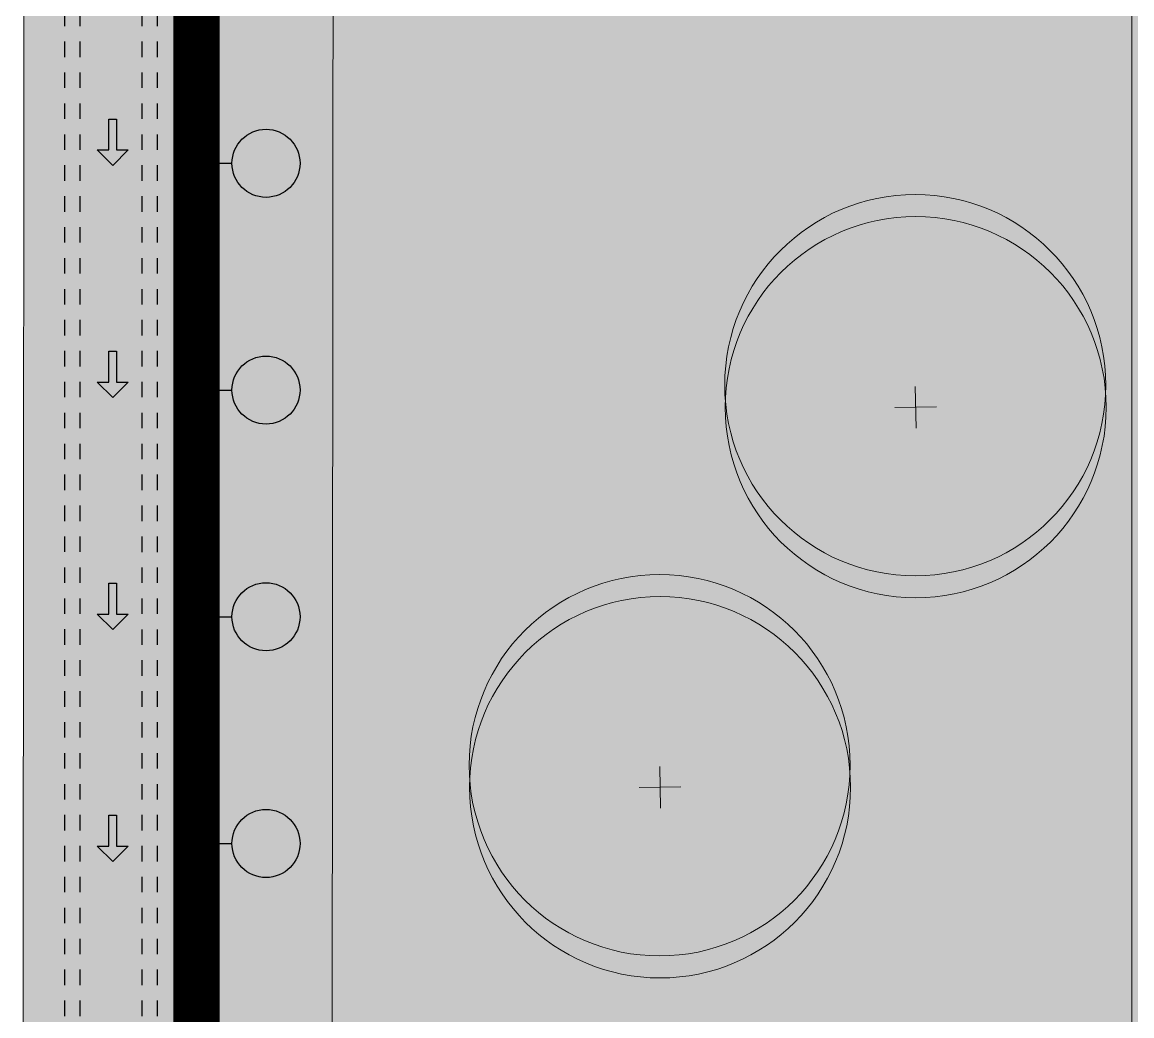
# Model space of a CAD drawing. Header units: metres. Extents: x 349703 to 349913, y 9282546 to 9282694.
# Drawn here: x 349717.28 to 349724.46, y 9282569.49 to 9282575.92 of the extents above; entities that cross this region are included whole.
import ezdxf

# ---------------------------------------------------------------- set-up
doc = ezdxf.new("R2010")
doc.units = ezdxf.units.M
doc.header["$LTSCALE"] = 0.25
doc.linetypes.add('01 nivel$0$HIDDEN2', pattern=[0.1875, 0.125, -0.0625])
for name, color, linetype, lineweight in [('.', 7, 'Continuous', 0), ('0_ CUNETAS', 160, 'Continuous', 5), ('AREA-VERDE', 3, 'CONTINUOUS', 9), ('ARQ-FONDO', 253, 'CONTINUOUS', 9), ('CUNETAS-RED', 5, 'CONTINUOUS', 18), ('LLORAD-SIMB', 1, 'CONTINUOUS', 25), ('LLORAD-TRAMO', 1, 'CONTINUOUS', 70)]:
    doc.layers.add(name, color=color, linetype=linetype, lineweight=lineweight)

# ---------------------------------------------------------------- blocks, each defined once
blk = doc.blocks.new('*U2183')
at = {"layer": '.', "lineweight": 30}
h = blk.add_hatch(color=1, dxfattribs=at)
h.dxf.hatch_style = 1
h.paths.add_polyline_path([(-0.025, -0.05), (-0.1, -0.05), (0, -0.15), (0.1, -0.05), (0.025, -0.05), (0.025, 0.15), (-0.025, 0.15)])
at = {"layer": '0_ CUNETAS', "color": 1, "lineweight": 30}
blk.add_lwpolyline([(-0.1, -0.05), (-0.025, -0.05), (-0.025, 0.15), (0.025, 0.15), (0.025, -0.05), (0.1, -0.05), (0, -0.15)], close=True, dxfattribs=at)
blk = doc.blocks.new('*U2178')
at = {"layer": '0_ CUNETAS', "color": 0, "linetype": 'ByBlock', "lineweight": -2, "transparency": 16777216}
for p in [(0, 13.5), (0, 12), (0, 10.5), (0, 9)]:
    blk.add_blockref('*U2183', p, dxfattribs=at)
blk = doc.blocks.new('drenaje')
at = {"layer": 'CUNETAS-RED', "linetype": '01 nivel$0$HIDDEN2', "lineweight": 30}
for p, q in [((-0.6, -80.5476), (-0.6, -114.344)), ((-0.5, -80.5476), (-0.5, -114.344))]:
    blk.add_line(p, q, dxfattribs=at)
at = {"layer": 'CUNETAS-RED', "linetype": '01 nivel$0$HIDDEN2', "lineweight": 30, "flags": 128}
for points in [[(-0.1, -77.3477), (-0.1, -80.5476), (-0.1, -114.2581)], [(0, -77.3477), (0, -80.5476), (0, -114.2581)]]:
    blk.add_lwpolyline(points, dxfattribs=at)
at = {"layer": 'CUNETAS-RED', "lineweight": 0}
blk.add_blockref('*U2178', (-0.2872, -113.8987), dxfattribs=at)
blk = doc.blocks.new('ca_arb_plan034')
at = {"layer": 'ARQ-FONDO'}
for p, q in [((0, 19), (0, -19)), ((19, 0), (-19, 0))]:
    blk.add_line(p, q, dxfattribs=at)
for centre in [(0, 20.1), (0, 0)]:
    blk.add_circle(centre, 173.9, dxfattribs=at)

msp = doc.modelspace()

# ---------------------------------------------------------------- hatches: boundary and pattern name
at = {"layer": 'AREA-VERDE', "lineweight": 0, "true_color": 0xc4e4b2, "transparency": 33554687}
h = msp.add_hatch(color=3, dxfattribs=at)
h.dxf.hatch_style = 1
h.paths.add_polyline_path([(349726.4609, 9282594.7896), (349717.3092, 9282594.7896), (349717.2828, 9282561.4453), (349726.4609, 9282563.0592)])
h.paths.add_polyline_path([(349724.4609, 9282592.7896), (349724.4609, 9282564.7382), (349719.2847, 9282563.828), (349719.3076, 9282592.7896)], flags=16)
at = {"layer": 'AREA-VERDE', "lineweight": 0, "true_color": 0xc4e4b2, "transparency": 33554610}
h = msp.add_hatch(color=3, dxfattribs=at)
h.dxf.hatch_style = 1
h.paths.add_polyline_path([(349724.4609, 9282592.7896), (349719.3076, 9282592.7896), (349719.2847, 9282563.828), (349724.4609, 9282564.7382)])

# ---------------------------------------------------------------- linework, layer by layer
at = {"layer": 'ARQ-FONDO'}
for points in [[(349717.3092, 9282594.7896), (349717.2828, 9282561.4453), (349726.4609, 9282563.0592)], [(349724.4609, 9282592.7896), (349719.3076, 9282592.7896), (349719.2847, 9282563.828), (349724.4609, 9282564.7382)]]:
    msp.add_lwpolyline(points, dxfattribs=at)
at = {"layer": 'ARQ-FONDO', "elevation": -0.0042}
msp.add_lwpolyline([(349724.4609, 9282592.7896), (349724.4609, 9282564.7382)], dxfattribs=at)
at = {"layer": 'LLORAD-SIMB'}
for p, q in [((349718.41, 9282575.0029), (349718.64, 9282575.0029)), ((349718.41, 9282573.5371), (349718.64, 9282573.5371)), ((349718.41, 9282572.0714), (349718.64, 9282572.0714)), ((349718.41, 9282570.6057), (349718.64, 9282570.6057))]:
    msp.add_line(p, q, dxfattribs=at)
for centre in [(349718.86, 9282575.0029), (349718.86, 9282573.5371), (349718.86, 9282572.0714), (349718.86, 9282570.6057)]:
    msp.add_circle(centre, 0.22, dxfattribs=at)
at = {"layer": 'LLORAD-TRAMO', "const_width": 0.3}
msp.add_lwpolyline([(349718.41, 9282576.1731), (349718.41, 9282575.9248), (349718.41, 9282575.6766), (349718.41, 9282575.4284), (349718.41, 9282575.1802), (349718.41, 9282574.9319), (349718.41, 9282574.6837), (349718.41, 9282574.4355), (349718.41, 9282574.1873), (349718.41, 9282573.939), (349718.41, 9282573.6908), (349718.41, 9282573.4426), (349718.41, 9282573.1944), (349718.41, 9282572.9461), (349718.41, 9282572.6979), (349718.41, 9282572.4497), (349718.41, 9282572.2015), (349718.41, 9282571.9532), (349718.41, 9282571.705), (349718.41, 9282571.4568), (349718.41, 9282571.2085), (349718.41, 9282570.9603), (349718.41, 9282570.7121), (349718.41, 9282570.4639), (349718.41, 9282570.2156), (349718.41, 9282569.9674), (349718.41, 9282569.7192), (349718.41, 9282569.471), (349718.41, 9282569.2227)], dxfattribs=at)

# ---------------------------------------------------------------- block references
at = {"layer": 'ARQ-FONDO', "xscale": -0.007087575391046, "yscale": 0.007087575391046, "zscale": 0.007087575391046, "rotation": 1.053199936490107}
for p in [(349723.0627, 9282573.4263), (349721.4091, 9282570.9691)]:
    msp.add_blockref('ca_arb_plan034', p, dxfattribs=at)
at = {"layer": 'CUNETAS-RED', "lineweight": 30}
msp.add_blockref('drenaje', (349718.1559, 9282675.5378), dxfattribs=at)

doc.saveas('drawing.dxf')
